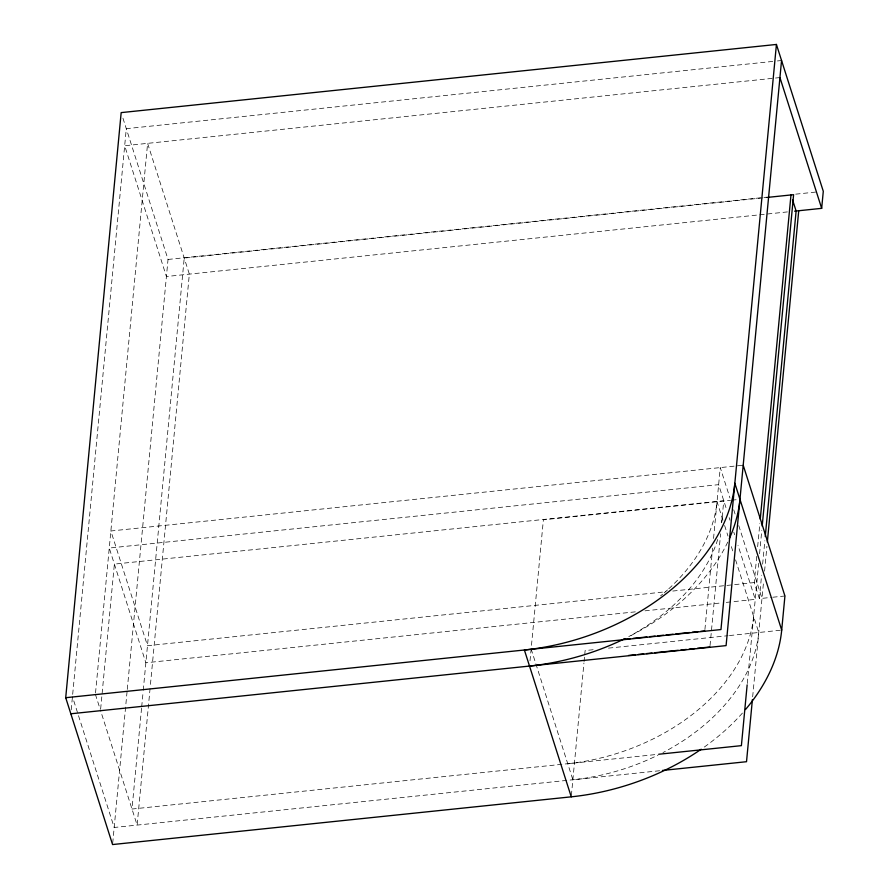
<?xml version="1.0" encoding="UTF-8"?>
<svg xmlns="http://www.w3.org/2000/svg" width="889" height="889" viewBox="0 0 889 889"><rect width="100%" height="100%" fill="white"/><g stroke="black" fill="none" stroke-linecap="round" stroke-linejoin="round"><path stroke-width="0.67" stroke-dasharray="4.45 3.33" d="M71.209 709.833L126.294 128.672L776.03 61.085M95.523 692.942L147.607 143.351L189.346 274.123L150.208 687.008M100.646 709L114.381 564.104L723.768 500.718L721.679 522.799M112.692 843.239L127.149 690.775M127.283 689.397L168.032 259.444L122.349 116.315M141.551 708.233L131.994 809.034L657.282 754.394M141.684 706.855L143.129 691.664M143.251 690.286L184.223 258.066L767.418 197.402M150.085 688.397L137.128 825.103L100.446 710.178M530.011 660.805L543.379 519.787L730.514 500.318M571.371 795.522L583.94 662.983M584.073 661.605L584.595 656.082M584.729 654.704L585.118 650.559L593.363 649.703M704.91 629.556L712.622 548.135M713.545 538.478L720.257 467.592L729.958 497.973M710.033 645.614L720.623 533.833M756.728 556.37L754.25 582.584L759.373 598.641L771.441 597.386M757.65 546.713L759.873 523.265M747.282 683.508L758.661 563.37M759.584 553.703L761.806 530.233M759.373 598.641L761.595 575.194M762.64 564.159L764.862 540.701M752.661 696.809L763.662 580.817M764.573 571.149L766.929 546.291M777.419 60.941L781.553 60.508M779.931 77.576L124.682 145.74L166.41 276.512L788.565 211.793M168.032 259.444L762.595 197.602M763.973 197.458L766.729 197.169M795.699 194.158L817.769 191.857M741.848 465.347L110.869 530.977L147.485 645.703L665.872 591.774M731.714 500.196L737.259 499.618M672.773 591.052L756.872 582.306M772.785 597.241L784.931 595.986M635.302 611.854L145.863 662.761L109.247 548.046L718.645 484.661L726.635 509.708M644.958 610.843L720.79 602.964M726.302 602.386L755.25 599.375L738.003 545.313M608.487 648.125L728.08 635.691M729.458 635.546L781.698 630.112M659.649 770.741L114.192 827.481L72.454 696.709M733.725 509.786L735.859 516.465M738.77 525.61L761.995 598.364M729.158 517.62L730.002 520.254M733.792 532.122L734.636 534.767M722.924 520.221L717.023 501.718A178.345 124.56 -17.7 0 1 668.417 589.096M724.613 525.499L727.98 536.067M731.358 546.635L733.469 553.236M735.57 559.848L758.761 632.501A178.345 124.56 -17.7 0 1 662.972 752.583M531.133 648.992L572.872 779.775A178.345 124.56 -17.7 0 0 658.038 755.083M95.39 694.32L100.124 709.144M753.639 616.444A178.345 124.56 -17.7 0 1 567.749 763.707M727.747 542.101A201.903 141.018 -17.7 0 1 628.501 636.835M722.146 517.787A178.345 124.56 -17.7 0 1 721.535 522.865M717.701 539.501A178.345 124.56 -17.7 0 1 628.79 636.58M667.461 589.963A178.345 124.56 -17.7 0 1 663.572 593.385M662.572 594.23A178.345 124.56 -17.7 0 1 660.571 595.897M742.426 713.078A201.903 141.018 -17.7 0 1 703.277 747.782"/><path stroke-width="1.33" d="M701.199 749.227A201.903 141.018 -17.7 0 1 571.249 796.833L112.57 844.55L65.708 697.709L121.171 112.614L776.43 44.45L823.292 191.291L821.669 208.348L794.599 211.171M776.43 44.45L720.968 629.556L65.708 697.709M781.553 60.508L726.091 645.614L70.831 713.778M760.262 519.12L790.988 194.947M747.149 684.886L741.393 745.649L658.66 754.25M762.195 526.088L793.61 194.68L767.418 197.402M765.262 536.567L796.122 211.015L792.566 199.892M752.405 699.565L746.516 761.706L662.416 770.452M767.329 542.146L798.733 210.737M745.482 709.555A201.903 141.018 -17.7 0 0 781.698 630.112L784.931 595.986L743.193 465.203M623.433 639.391L630.323 638.68M633.079 638.391L646.87 636.957M649.626 636.668L655.137 636.091M657.904 635.813L663.416 635.235M666.172 634.946L673.062 634.235M675.829 633.946L689.608 632.512M692.364 632.223L697.887 631.646M700.643 631.357L704.777 630.934M628.556 655.449L635.446 654.737M638.213 654.448L643.725 653.871M646.481 653.593L651.993 653.015M654.749 652.726L678.196 650.292M680.952 650.003L686.464 649.426M689.219 649.148L694.731 648.57M697.498 648.281L709.9 646.992M779.931 77.576L821.669 208.348M781.698 630.112L734.836 483.272A201.903 141.018 -17.7 0 1 524.388 650.003L571.249 796.833M739.959 499.34A201.903 141.018 -17.7 0 1 729.336 538.656M624.989 638.58A201.903 141.018 -17.7 0 1 529.511 666.061"/></g></svg>
